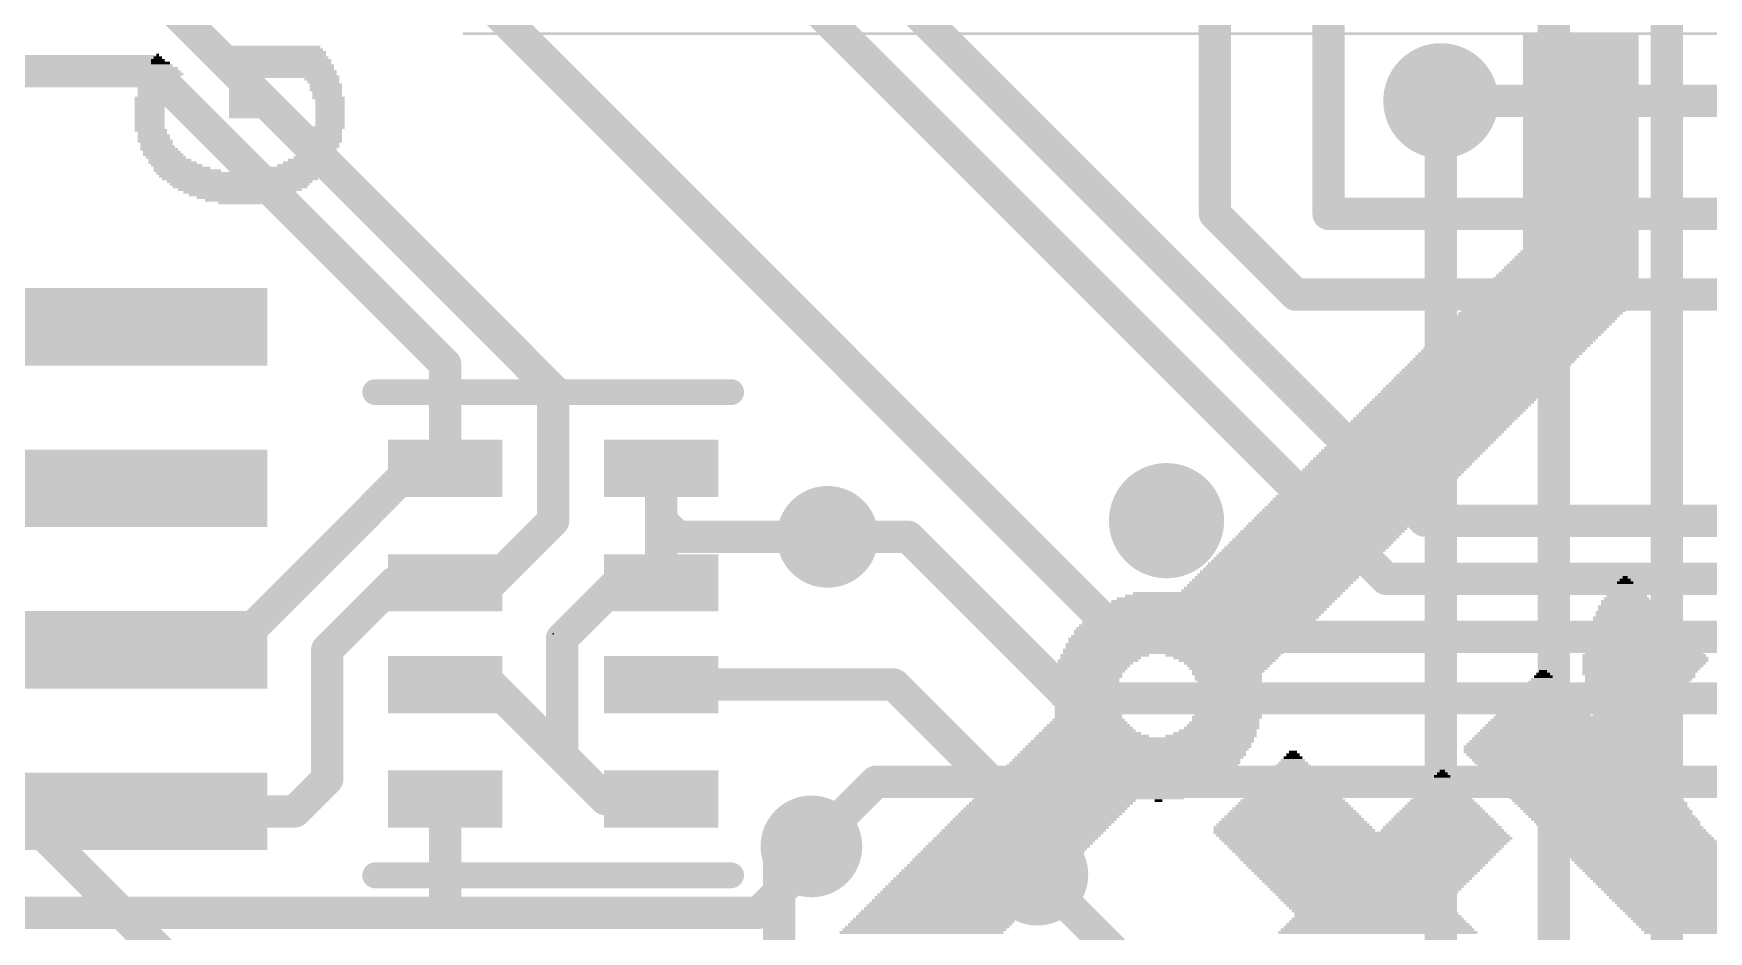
# Model space of a CAD drawing. Extents: x -3.3 to 68.7, y -0.1 to 53.5.
# Drawn here: x 24.74 to 37.92, y 39.06 to 46.12 of the extents above; entities that cross this region are included whole.
import ezdxf

# ---------------------------------------------------------------- set-up
doc = ezdxf.new("R2010")
doc.units = 0
for name, color, linetype in [('1', 12, 'CONTINUOUS'), ('16', 5, 'CONTINUOUS'), ('18', 3, 'CONTINUOUS'), ('200', 4, 'CONTINUOUS'), ('21', 40, 'CONTINUOUS'), ('23', 53, 'CONTINUOUS')]:
    doc.layers.add(name, color=color, linetype=linetype)

# ---------------------------------------------------------------- blocks, each defined once
blk = doc.blocks.new('RECT')
blk.add_solid([(-0.5, -0.5), (0.5, -0.5), (-0.5, 0.5), (0.5, 0.5)])
blk = doc.blocks.new('ROUNDV')
at = {"const_width": 0.5}
blk.add_lwpolyline([(0, -0.25, 1), (0, 0.25, 1), (0, -0.25)], format="xyb", dxfattribs=at)

msp = doc.modelspace()

# ---------------------------------------------------------------- linework, layer by layer
at = {"layer": '1', "const_width": 0.254}
for points in [[(37.592, 48.133), (37.592, 38.5669)], [(36.703, 46.609), (36.703, 38.7488)], [(25.8648, 46.2828), (28.829, 43.3186)], [(22.5004, 45.8256), (25.6754, 45.8256)], [(25.6754, 45.8256), (27.979, 43.522)], [(35.814, 45.593), (35.814, 38.9307)], [(25.4762, 43.815), (22.86, 43.815)], [(27.979, 43.522), (27.979, 42.702)], [(28.829, 43.3186), (28.829, 42.291)], [(26.289, 41.275), (27.716, 42.702)], [(27.716, 42.702), (27.979, 42.702)], [(29.679, 42.702), (29.679, 42.291)], [(28.34, 41.802), (28.829, 42.291)], [(29.679, 42.291), (29.679, 41.802)], [(29.806, 42.164), (29.679, 42.291)], [(30.988, 42.164), (29.806, 42.164)], [(27.578, 41.802), (27.051, 41.275)], [(27.578, 41.802), (27.979, 41.802)], [(27.979, 41.802), (28.34, 41.802)], [(29.337, 41.802), (28.8988, 41.3638)], [(29.679, 41.802), (29.337, 41.802)], [(25.4762, 41.275), (26.289, 41.275)], [(27.051, 40.259), (27.051, 41.275)], [(28.8988, 41.3638), (28.8988, 40.4432)], [(27.979, 41.002), (28.34, 41.002)], [(28.34, 41.002), (28.8988, 40.4432)], [(29.679, 41.002), (31.5103, 41.002)], [(32.639, 39.8733), (31.5103, 41.002)], [(28.8988, 40.4432), (29.24, 40.102)], [(26.797, 40.005), (27.051, 40.259)], [(27.979, 40.102), (27.979, 39.2462)], [(29.24, 40.102), (29.679, 40.102)], [(25.4762, 40.005), (26.797, 40.005)], [(32.639, 39.8733), (32.639, 39.5074)], [(30.861, 39.7296), (30.861, 39.624)], [(30.4442, 39.2072), (30.861, 39.624)], [(15.1488, 39.2072), (27.94, 39.2072)], [(27.979, 39.2462), (27.94, 39.2072)], [(27.94, 39.2072), (30.4442, 39.2072)]]:
    msp.add_lwpolyline(points, dxfattribs=at)
at = {"layer": '1', "const_width": 0.127}
for points in [[(25.7203, 45.8705, 1), (25.6305, 45.7807)], [(25.6754, 45.7621, 1), (25.6754, 45.8891)], [(35.8775, 45.593, 1), (35.7505, 45.593)], [(25.4762, 43.7515, 1), (25.4762, 43.8785)], [(28.0425, 43.522, 1), (27.9155, 43.522)], [(27.9341, 43.4771, 1), (28.0239, 43.5669)], [(28.8925, 43.3186, 1), (28.7655, 43.3186)], [(28.7841, 43.2737, 1), (28.8739, 43.3635)], [(27.716, 42.7655, 1), (27.716, 42.6385)], [(27.7609, 42.6571, 1), (27.6711, 42.7469)], [(27.9155, 42.702, 1), (28.0425, 42.702)], [(27.979, 42.6385, 1), (27.979, 42.7655)], [(29.7425, 42.702, 1), (29.6155, 42.702)], [(28.7655, 42.291, 1), (28.8925, 42.291)], [(28.8739, 42.2461, 1), (28.7841, 42.3359)], [(29.7425, 42.291, 1), (29.6155, 42.291)], [(29.7239, 42.3359, 1), (29.6341, 42.2461)], [(29.6155, 42.291, 1), (29.7425, 42.291)], [(29.806, 42.2275, 1), (29.806, 42.1005)], [(29.7611, 42.1191, 1), (29.8509, 42.2089)], [(30.988, 42.1005, 1), (30.988, 42.2275)], [(27.578, 41.8655, 1), (27.578, 41.7385)], [(27.6229, 41.7571, 1), (27.5331, 41.8469)], [(27.979, 41.8655, 1), (27.979, 41.7385)], [(27.979, 41.7385, 1), (27.979, 41.8655)], [(28.34, 41.7385, 1), (28.34, 41.8655)], [(29.337, 41.8655, 1), (29.337, 41.7385)], [(29.3819, 41.7571, 1), (29.2921, 41.8469)], [(29.679, 41.7385, 1), (29.679, 41.8655)], [(28.2951, 41.8469, 1), (28.3849, 41.7571)], [(29.6155, 41.802, 1), (29.7425, 41.802)], [(25.4762, 41.3385, 1), (25.4762, 41.2115)], [(26.289, 41.2115, 1), (26.289, 41.3385)], [(27.1145, 41.275, 1), (26.9875, 41.275)], [(28.9623, 41.3638, 1), (28.8353, 41.3638)], [(28.8539, 41.4087, 1), (28.9437, 41.3189)], [(26.2441, 41.3199, 1), (26.3339, 41.2301)], [(27.0061, 41.3199, 1), (27.0959, 41.2301)], [(27.979, 41.0655, 1), (27.979, 40.9385)], [(28.3849, 41.0469, 1), (28.2951, 40.9571)], [(28.34, 40.9385, 1), (28.34, 41.0655)], [(29.679, 41.0655, 1), (29.679, 40.9385)], [(31.5552, 41.0469, 1), (31.4654, 40.9571)], [(31.5103, 40.9385, 1), (31.5103, 41.0655)], [(28.9437, 40.4881, 1), (28.8539, 40.3983)], [(28.8353, 40.4432, 1), (28.9623, 40.4432)], [(28.8539, 40.3983, 1), (28.9437, 40.4881)], [(27.0959, 40.2141, 1), (27.0061, 40.3039)], [(26.9875, 40.259, 1), (27.1145, 40.259)], [(28.0425, 40.102, 1), (27.9155, 40.102)], [(29.24, 40.1655, 1), (29.24, 40.0385)], [(29.1951, 40.0571, 1), (29.2849, 40.1469)], [(29.679, 40.0385, 1), (29.679, 40.1655)], [(25.4762, 40.0685, 1), (25.4762, 39.9415)], [(26.7521, 40.0499, 1), (26.8419, 39.9601)], [(26.797, 39.9415, 1), (26.797, 40.0685)], [(32.7025, 39.8733, 1), (32.5755, 39.8733)], [(32.5941, 39.8284, 1), (32.6839, 39.9182)], [(30.9245, 39.7296, 1), (30.7975, 39.7296)], [(30.7975, 39.624, 1), (30.9245, 39.624)], [(30.9059, 39.5791, 1), (30.8161, 39.6689)], [(32.5755, 39.5074, 1), (32.7025, 39.5074)], [(27.94, 39.2707, 1), (27.94, 39.1437)], [(27.8951, 39.2521, 1), (27.9849, 39.1623)], [(27.9155, 39.2462, 1), (28.0425, 39.2462)], [(28.0239, 39.2013, 1), (27.9341, 39.2911)], [(27.94, 39.1437, 1), (27.94, 39.2707)], [(30.3993, 39.2521, 1), (30.4891, 39.1623)], [(30.4442, 39.1437, 1), (30.4442, 39.2707)]]:
    msp.add_lwpolyline(points, format="xyb", dxfattribs=at)
at = {"layer": '16', "const_width": 0.254}
for points in [[(23.876, 50.8), (33.2994, 41.3766)], [(34.036, 44.7032), (34.036, 50.8)], [(35.3822, 41.8338), (28.829, 48.387)], [(34.9304, 47.2494), (34.9304, 44.704)], [(35.687, 42.291), (31.496, 46.482)], [(41.529, 45.593), (35.814, 45.593)], [(34.6702, 44.069), (34.036, 44.7032)], [(40.386, 44.704), (34.9304, 44.704)], [(39.751, 44.069), (34.6702, 44.069)], [(21.336, 43.307), (28.575, 36.068)], [(40.7884, 42.291), (35.687, 42.291)], [(31.623, 42.164), (30.988, 42.164)], [(32.893, 40.894), (31.623, 42.164)], [(41.2964, 41.8338), (35.3822, 41.8338)], [(33.2994, 41.3766), (41.4858, 41.3766)], [(42.799, 40.894), (32.893, 40.894)], [(31.369, 40.2376), (30.861, 39.7296)], [(42.8942, 40.2376), (31.369, 40.2376)], [(30.861, 39.7296), (30.607, 39.7296)], [(30.607, 36.068), (30.607, 39.7296)], [(37.4753, 34.671), (32.639, 39.5074)]]:
    msp.add_lwpolyline(points, dxfattribs=at)
at = {"layer": '16', "const_width": 0.127}
for points in [[(35.814, 45.6565, 1), (35.814, 45.5295)], [(34.0809, 44.7481, 1), (33.9911, 44.6583)], [(34.9304, 44.7675, 1), (34.9304, 44.6405)], [(33.9725, 44.7032, 1), (34.0995, 44.7032)], [(34.8669, 44.704, 1), (34.9939, 44.704)], [(34.6702, 44.1325, 1), (34.6702, 44.0055)], [(34.6253, 44.0241, 1), (34.7151, 44.1139)], [(35.687, 42.3545, 1), (35.687, 42.2275)], [(35.6421, 42.2461, 1), (35.7319, 42.3359)], [(30.988, 42.2275, 1), (30.988, 42.1005)], [(31.6679, 42.2089, 1), (31.5781, 42.1191)], [(31.623, 42.1005, 1), (31.623, 42.2275)], [(35.3822, 41.8973, 1), (35.3822, 41.7703)], [(35.3373, 41.7889, 1), (35.4271, 41.8787)], [(33.2994, 41.4401, 1), (33.2994, 41.3131)], [(33.2545, 41.3317, 1), (33.3443, 41.4215)], [(32.893, 40.9575, 1), (32.893, 40.8305)], [(32.8481, 40.8491, 1), (32.9379, 40.9389)], [(31.369, 40.3011, 1), (31.369, 40.1741)], [(31.4139, 40.1927, 1), (31.3241, 40.2825)], [(30.607, 39.7931, 1), (30.607, 39.6661)], [(30.6705, 39.7296, 1), (30.5435, 39.7296)], [(30.8161, 39.7745, 1), (30.9059, 39.6847)], [(30.861, 39.6661, 1), (30.861, 39.7931)], [(32.6839, 39.5523, 1), (32.5941, 39.4624)]]:
    msp.add_lwpolyline(points, format="xyb", dxfattribs=at)
at = {"layer": '21', "const_width": 0.2032}
for points in [[(27.429, 43.302), (30.229, 43.302)], [(30.229, 39.502), (27.429, 39.502)]]:
    msp.add_lwpolyline(points, dxfattribs=at)
at = {"layer": '21', "const_width": 0.1016}
for points in [[(27.429, 43.3528, 1), (27.429, 43.2512)], [(30.229, 43.2512, 1), (30.229, 43.3528)], [(27.429, 39.5528, 1), (27.429, 39.4512)], [(30.229, 39.4512, 1), (30.229, 39.5528)]]:
    msp.add_lwpolyline(points, format="xyb", dxfattribs=at)
at = {"layer": '23'}
msp.add_point((28.829, 41.402), dxfattribs=at)

# ---------------------------------------------------------------- block references
at = {"layer": '1'}
for p, xscale, yscale, rotation in [((25.4762, 43.815), 0.6096, 2.2098, 270), ((25.4762, 42.545), 0.6096, 2.2098, 270), ((27.979, 42.702), 0.45, 0.9, 90), ((29.679, 42.702), 0.45, 0.9, 90), ((27.979, 41.802), 0.45, 0.9, 90), ((29.679, 41.802), 0.45, 0.9, 90), ((25.4762, 41.275), 0.6096, 2.2098, 270), ((27.979, 41.002), 0.45, 0.9, 90), ((29.679, 41.002), 0.45, 0.9, 90), ((25.4762, 40.005), 0.6096, 2.2098, 270), ((27.979, 40.102), 0.45, 0.9, 90), ((29.679, 40.102), 0.45, 0.9, 90)]:
    msp.add_blockref('RECT', p, dxfattribs=dict(at, xscale=xscale, yscale=yscale, rotation=rotation))
at = {"layer": '18'}
for p, xscale, yscale in [((35.814, 45.593), 0.9064, 0.9064), ((35.814, 45.593), 0.9064, 0.9064), ((33.655, 42.291), 0.9064, 0.9064), ((33.655, 42.291), 0.9064, 0.9064), ((30.988, 42.164), 0.8001, 0.8001), ((30.988, 42.164), 0.8001, 0.8001), ((30.861, 39.7296), 0.8001, 0.8001), ((30.861, 39.7296), 0.8001, 0.8001), ((32.639, 39.5074), 0.8001, 0.8001), ((32.639, 39.5074), 0.8001, 0.8001)]:
    msp.add_blockref('ROUNDV', p, dxfattribs=dict(at, xscale=xscale, yscale=yscale))
at = {"layer": '200'}
for p, xscale, yscale in [((46.1645, 46.1222), 36.0883, 0.0211), ((26.6484, 45.9952), 0.7391, 0.0211), ((26.6383, 46.0163), 0.7188, 0.0211), ((36.9151, 46.101), 0.9119, 0.0213), ((36.9151, 46.0798), 0.9119, 0.0211), ((36.9151, 46.0587), 0.9119, 0.0211), ((36.9151, 46.0375), 0.9119, 0.0213), ((36.9151, 46.0163), 0.9119, 0.0211), ((36.9151, 45.9952), 0.9119, 0.0211), ((25.7391, 45.8682), 0.1905, 0.0211), ((25.7391, 45.8893), 0.1499, 0.0211), ((25.7175, 45.9105), 0.1067, 0.0213), ((25.7175, 45.9317), 0.066, 0.0211), ((25.7175, 45.9528), 0.0203, 0.0211), ((26.6598, 45.974), 0.762, 0.0213), ((26.6598, 45.9528), 0.762, 0.0211), ((26.6814, 45.9105), 0.8052, 0.0213), ((26.6814, 45.8893), 0.8052, 0.0211), ((26.67, 45.9317), 0.7823, 0.0211), ((26.6916, 45.8682), 0.8255, 0.0211), ((36.9151, 45.974), 0.9119, 0.0213), ((36.9151, 45.9528), 0.9119, 0.0211), ((36.9151, 45.9317), 0.9119, 0.0211), ((36.9151, 45.9105), 0.9119, 0.0213), ((36.9151, 45.8893), 0.9119, 0.0211), ((36.9151, 45.8682), 0.9119, 0.0211), ((25.7289, 45.7623), 0.2972, 0.0211), ((25.7175, 45.7412), 0.2743, 0.0211), ((25.7594, 45.8047), 0.3175, 0.0211), ((25.7492, 45.7835), 0.2972, 0.0213), ((25.7505, 45.847), 0.254, 0.0213), ((25.7607, 45.8258), 0.2743, 0.0211), ((26.6916, 45.847), 0.8255, 0.0213), ((26.7018, 45.8258), 0.8458, 0.0211), ((26.7018, 45.8047), 0.8458, 0.0211), ((26.7132, 45.7835), 0.8687, 0.0213), ((26.3957, 45.7623), 0.2337, 0.0211), ((26.3957, 45.7412), 0.2337, 0.0211), ((27.0091, 45.7623), 0.2769, 0.0211), ((27.0205, 45.7412), 0.254, 0.0211), ((36.9151, 45.847), 0.9119, 0.0213), ((36.9151, 45.8258), 0.9119, 0.0211), ((36.9151, 45.8047), 0.9119, 0.0211), ((36.9151, 45.7835), 0.9119, 0.0213), ((36.9151, 45.7623), 0.9119, 0.0211), ((36.9151, 45.7412), 0.9119, 0.0211), ((25.6642, 45.6142), 0.254, 0.0211), ((25.6642, 45.593), 0.254, 0.0213), ((25.687, 45.6777), 0.254, 0.0211), ((25.687, 45.6565), 0.254, 0.0213), ((25.6972, 45.6988), 0.2743, 0.0211), ((25.6756, 45.6353), 0.2311, 0.0211), ((25.7073, 45.72), 0.254, 0.0213), ((26.3957, 45.72), 0.2337, 0.0213), ((26.3957, 45.6988), 0.2337, 0.0211), ((26.3957, 45.6777), 0.2337, 0.0211), ((26.3957, 45.6565), 0.2337, 0.0213), ((26.3957, 45.6353), 0.2337, 0.0211), ((26.3957, 45.6142), 0.2337, 0.0211), ((26.3957, 45.593), 0.2337, 0.0213), ((27.0408, 45.72), 0.254, 0.0213), ((27.0408, 45.6988), 0.254, 0.0211), ((27.0408, 45.6777), 0.254, 0.0211), ((27.051, 45.6565), 0.2337, 0.0213), ((27.051, 45.6353), 0.2337, 0.0211), ((27.0612, 45.6142), 0.254, 0.0211), ((27.0726, 45.593), 0.2311, 0.0213), ((36.9151, 45.72), 0.9119, 0.0213), ((36.9151, 45.6988), 0.9119, 0.0211), ((36.9151, 45.6777), 0.9119, 0.0211), ((36.9151, 45.6565), 0.9119, 0.0213), ((36.9151, 45.6353), 0.9119, 0.0211), ((36.9151, 45.6142), 0.9119, 0.0211), ((36.9151, 45.593), 0.9119, 0.0213), ((25.654, 45.5718), 0.2337, 0.0211), ((25.654, 45.5507), 0.2337, 0.0211), ((25.654, 45.5295), 0.2337, 0.0213), ((25.654, 45.5083), 0.2337, 0.0211), ((25.654, 45.4872), 0.2337, 0.0211), ((25.654, 45.466), 0.2337, 0.0213), ((26.3957, 45.5718), 0.2337, 0.0211), ((26.3957, 45.5507), 0.2337, 0.0211), ((26.3957, 45.5295), 0.2337, 0.0213), ((26.3957, 45.5083), 0.2337, 0.0211), ((26.3957, 45.4872), 0.2337, 0.0211), ((26.3957, 45.466), 0.2337, 0.0213), ((27.0726, 45.5718), 0.2311, 0.0211), ((27.0726, 45.5507), 0.2311, 0.0211), ((27.0726, 45.5295), 0.2311, 0.0213), ((27.0726, 45.5083), 0.2311, 0.0211), ((27.0726, 45.4872), 0.2311, 0.0211), ((27.0726, 45.466), 0.2311, 0.0213), ((36.9151, 45.5718), 0.9119, 0.0211), ((36.9151, 45.5507), 0.9119, 0.0211), ((36.9151, 45.5295), 0.9119, 0.0213), ((36.9151, 45.5083), 0.9119, 0.0211), ((36.9151, 45.4872), 0.9119, 0.0211), ((36.9151, 45.466), 0.9119, 0.0213), ((25.654, 45.4448), 0.2337, 0.0211), ((25.654, 45.4237), 0.2337, 0.0211), ((25.654, 45.4025), 0.2337, 0.0213), ((25.654, 45.3813), 0.2337, 0.0211), ((25.6642, 45.3602), 0.254, 0.0211), ((25.6756, 45.339), 0.2311, 0.0213), ((27.051, 45.3602), 0.2337, 0.0211), ((27.051, 45.339), 0.2337, 0.0213), ((27.0612, 45.3813), 0.254, 0.0211), ((27.0726, 45.4448), 0.2311, 0.0211), ((27.0726, 45.4237), 0.2311, 0.0211), ((27.0726, 45.4025), 0.2311, 0.0213), ((36.9151, 45.4448), 0.9119, 0.0211), ((36.9151, 45.4237), 0.9119, 0.0211), ((36.9151, 45.4025), 0.9119, 0.0213), ((36.9151, 45.3813), 0.9119, 0.0211), ((36.9151, 45.3602), 0.9119, 0.0211), ((36.9151, 45.339), 0.9119, 0.0213), ((25.687, 45.3178), 0.254, 0.0211), ((25.687, 45.2967), 0.254, 0.0211), ((25.6972, 45.2755), 0.2743, 0.0213), ((25.7073, 45.2543), 0.254, 0.0211), ((25.7289, 45.212), 0.2972, 0.0213), ((25.7175, 45.2332), 0.2743, 0.0211), ((26.9875, 45.212), 0.2743, 0.0213), ((27.0091, 45.2332), 0.2769, 0.0211), ((27.0205, 45.2543), 0.254, 0.0211), ((27.0307, 45.2755), 0.2743, 0.0213), ((27.0408, 45.3178), 0.254, 0.0211), ((27.0408, 45.2967), 0.254, 0.0211), ((36.9151, 45.3178), 0.9119, 0.0211), ((36.9151, 45.2967), 0.9119, 0.0211), ((36.9151, 45.2755), 0.9119, 0.0213), ((36.9151, 45.2543), 0.9119, 0.0211), ((36.9151, 45.2332), 0.9119, 0.0211), ((36.9151, 45.212), 0.9119, 0.0213), ((25.7492, 45.1908), 0.2972, 0.0211), ((25.7594, 45.1697), 0.3175, 0.0211), ((25.781, 45.1485), 0.315, 0.0213), ((25.8343, 45.1062), 0.381, 0.0211), ((25.8128, 45.1273), 0.3378, 0.0211), ((25.8661, 45.085), 0.4039, 0.0213), ((26.8605, 45.085), 0.4013, 0.0213), ((26.8935, 45.1062), 0.381, 0.0211), ((26.9138, 45.1273), 0.3404, 0.0211), ((26.9456, 45.1485), 0.3175, 0.0213), ((26.9659, 45.1697), 0.3175, 0.0211), ((26.9773, 45.1908), 0.2946, 0.0211), ((36.9151, 45.1908), 0.9119, 0.0211), ((36.9151, 45.1697), 0.9119, 0.0211), ((36.9151, 45.1485), 0.9119, 0.0213), ((36.9151, 45.1273), 0.9119, 0.0211), ((36.9151, 45.1062), 0.9119, 0.0211), ((36.9151, 45.085), 0.9119, 0.0213), ((25.9499, 45.0427), 0.5309, 0.0211), ((25.908, 45.0638), 0.447, 0.0211), ((26.3627, 45.0215), 1.3106, 0.0213), ((26.3627, 45.0003), 1.27, 0.0211), ((26.3639, 44.9792), 1.2268, 0.0211), ((26.3627, 44.958), 1.143, 0.0213), ((26.3639, 44.9368), 1.0998, 0.0211), ((26.7767, 45.0427), 0.5283, 0.0211), ((26.8186, 45.0638), 0.4445, 0.0211), ((36.9151, 45.0638), 0.9119, 0.0211), ((36.9151, 45.0427), 0.9119, 0.0211), ((36.9151, 45.0215), 0.9119, 0.0213), ((36.9151, 45.0003), 0.9119, 0.0211), ((36.9151, 44.9792), 0.9119, 0.0211), ((36.9151, 44.958), 0.9119, 0.0213), ((36.9151, 44.9368), 0.9119, 0.0211), ((26.3639, 44.9157), 1.0592, 0.0211), ((26.3639, 44.8945), 0.9728, 0.0213), ((26.3627, 44.8733), 0.889, 0.0211), ((26.3627, 44.8522), 0.8026, 0.0211), ((26.3639, 44.831), 0.6782, 0.0213), ((26.3639, 44.8098), 0.5512, 0.0211), ((36.9151, 44.9157), 0.9119, 0.0211), ((36.9151, 44.8945), 0.9119, 0.0213), ((36.9151, 44.8733), 0.9119, 0.0211), ((36.9151, 44.8522), 0.9119, 0.0211), ((36.9151, 44.831), 0.9119, 0.0213), ((36.9151, 44.8098), 0.9119, 0.0211), ((26.3639, 44.7887), 0.3378, 0.0211), ((36.9151, 44.7887), 0.9119, 0.0211), ((36.9151, 44.7675), 0.9119, 0.0213), ((36.9151, 44.7463), 0.9119, 0.0211), ((36.9151, 44.7252), 0.9119, 0.0211), ((36.9151, 44.704), 0.9119, 0.0213), ((36.9151, 44.6828), 0.9119, 0.0211), ((36.9151, 44.6617), 0.9119, 0.0211), ((36.9151, 44.6405), 0.9119, 0.0213), ((36.9151, 44.6193), 0.9119, 0.0211), ((36.9151, 44.5982), 0.9119, 0.0211), ((36.9151, 44.577), 0.9119, 0.0213), ((36.9151, 44.5558), 0.9119, 0.0211), ((36.9049, 44.4077), 0.9322, 0.0211), ((36.9151, 44.5347), 0.9119, 0.0211), ((36.9151, 44.5135), 0.9119, 0.0213), ((36.9151, 44.4923), 0.9119, 0.0211), ((36.9151, 44.4712), 0.9119, 0.0211), ((36.9151, 44.45), 0.9119, 0.0213), ((36.9151, 44.4288), 0.9119, 0.0211), ((36.8414, 44.2807), 1.0592, 0.0211), ((36.8516, 44.3018), 1.0389, 0.0211), ((36.863, 44.323), 1.016, 0.0213), ((36.8732, 44.3442), 0.9957, 0.0211), ((36.8833, 44.3653), 0.9754, 0.0211), ((36.8948, 44.3865), 0.9525, 0.0213), ((36.7779, 44.1537), 1.1862, 0.0211), ((36.7881, 44.1748), 1.1659, 0.0211), ((36.7995, 44.196), 1.143, 0.0213), ((36.8097, 44.2172), 1.1227, 0.0211), ((36.8198, 44.2383), 1.1024, 0.0211), ((36.8313, 44.2595), 1.0795, 0.0213), ((36.703, 44.0267), 1.2903, 0.0211), ((36.7246, 44.0478), 1.2929, 0.0211), ((36.736, 44.069), 1.27, 0.0213), ((36.7462, 44.0902), 1.2497, 0.0211), ((36.7563, 44.1113), 1.2294, 0.0211), ((36.7678, 44.1325), 1.2065, 0.0213), ((36.5557, 43.8785), 1.2903, 0.0213), ((36.576, 43.8997), 1.2903, 0.0211), ((36.5976, 43.9208), 1.2929, 0.0211), ((36.6192, 43.942), 1.2903, 0.0213), ((36.6395, 43.9632), 1.2903, 0.0211), ((36.6611, 43.9843), 1.2929, 0.0211), ((36.6827, 44.0055), 1.2903, 0.0213), ((36.4287, 43.7515), 1.2903, 0.0213), ((36.449, 43.7727), 1.2903, 0.0211), ((36.4706, 43.7938), 1.2929, 0.0211), ((36.4922, 43.815), 1.2903, 0.0213), ((36.5125, 43.8362), 1.2903, 0.0211), ((36.5341, 43.8573), 1.2929, 0.0211), ((36.3017, 43.6245), 1.2903, 0.0213), ((36.322, 43.6457), 1.2903, 0.0211), ((36.3436, 43.6668), 1.2929, 0.0211), ((36.3652, 43.688), 1.2903, 0.0213), ((36.3855, 43.7092), 1.2903, 0.0211), ((36.4058, 43.7303), 1.2903, 0.0211), ((36.1747, 43.4975), 1.2903, 0.0213), ((36.195, 43.5187), 1.2903, 0.0211), ((36.2166, 43.5398), 1.2929, 0.0211), ((36.2382, 43.561), 1.2903, 0.0213), ((36.2585, 43.5822), 1.2903, 0.0211), ((36.2801, 43.6033), 1.2929, 0.0211), ((36.0477, 43.3705), 1.2903, 0.0213), ((36.068, 43.3917), 1.2903, 0.0211), ((36.0896, 43.4128), 1.2929, 0.0211), ((36.1099, 43.434), 1.2929, 0.0213), ((36.1315, 43.4552), 1.2903, 0.0211), ((36.1518, 43.4763), 1.2903, 0.0211), ((35.8991, 43.2223), 1.2929, 0.0211), ((35.9207, 43.2435), 1.2903, 0.0213), ((35.941, 43.2647), 1.2903, 0.0211), ((35.9626, 43.2858), 1.2929, 0.0211), ((35.9842, 43.307), 1.2903, 0.0213), ((36.0045, 43.3282), 1.2903, 0.0211), ((36.0261, 43.3493), 1.2929, 0.0211), ((35.7721, 43.0953), 1.2929, 0.0211), ((35.7937, 43.1165), 1.2903, 0.0213), ((35.814, 43.1377), 1.2903, 0.0211), ((35.8356, 43.1588), 1.2929, 0.0211), ((35.8559, 43.18), 1.2929, 0.0213), ((35.8775, 43.2012), 1.2903, 0.0211), ((35.6451, 42.9683), 1.2929, 0.0211), ((35.6667, 42.9895), 1.2903, 0.0213), ((35.687, 43.0107), 1.2903, 0.0211), ((35.7086, 43.0318), 1.2929, 0.0211), ((35.7302, 43.053), 1.2903, 0.0213), ((35.7505, 43.0742), 1.2903, 0.0211), ((35.5181, 42.8413), 1.2929, 0.0211), ((35.5397, 42.8625), 1.2903, 0.0213), ((35.56, 42.8837), 1.2903, 0.0211), ((35.5816, 42.9048), 1.2929, 0.0211), ((35.6032, 42.926), 1.2903, 0.0213), ((35.6235, 42.9472), 1.2903, 0.0211), ((35.3695, 42.6932), 1.2903, 0.0211), ((35.3911, 42.7143), 1.2929, 0.0211), ((35.4127, 42.7355), 1.2903, 0.0213), ((35.433, 42.7567), 1.2903, 0.0211), ((35.4546, 42.7778), 1.2929, 0.0211), ((35.4762, 42.799), 1.2903, 0.0213), ((35.4965, 42.8202), 1.2903, 0.0211), ((35.2425, 42.5662), 1.2903, 0.0211), ((35.2641, 42.5873), 1.2929, 0.0211), ((35.2857, 42.6085), 1.2903, 0.0213), ((35.306, 42.6297), 1.2903, 0.0211), ((35.3276, 42.6508), 1.2929, 0.0211), ((35.3492, 42.672), 1.2903, 0.0213), ((35.1155, 42.4392), 1.2903, 0.0211), ((35.1371, 42.4603), 1.2929, 0.0211), ((35.1587, 42.4815), 1.2903, 0.0213), ((35.179, 42.5027), 1.2903, 0.0211), ((35.2006, 42.5238), 1.2929, 0.0211), ((35.2222, 42.545), 1.2903, 0.0213), ((34.9885, 42.3122), 1.2903, 0.0211), ((35.0101, 42.3333), 1.2929, 0.0211), ((35.0317, 42.3545), 1.2903, 0.0213), ((35.052, 42.3757), 1.2903, 0.0211), ((35.0736, 42.3968), 1.2929, 0.0211), ((35.0952, 42.418), 1.2903, 0.0213), ((34.8615, 42.1852), 1.2903, 0.0211), ((34.8831, 42.2063), 1.2929, 0.0211), ((34.9047, 42.2275), 1.2903, 0.0213), ((34.925, 42.2487), 1.2903, 0.0211), ((34.9466, 42.2698), 1.2929, 0.0211), ((34.9682, 42.291), 1.2903, 0.0213), ((34.7142, 42.037), 1.2903, 0.0213), ((34.7345, 42.0582), 1.2903, 0.0211), ((34.7561, 42.0793), 1.2929, 0.0211), ((34.7777, 42.1005), 1.2903, 0.0213), ((34.798, 42.1217), 1.2903, 0.0211), ((34.8183, 42.1428), 1.2903, 0.0211), ((34.8412, 42.164), 1.2903, 0.0213), ((34.5872, 41.91), 1.2903, 0.0213), ((34.6075, 41.9312), 1.2903, 0.0211), ((34.6291, 41.9523), 1.2929, 0.0211), ((34.6507, 41.9735), 1.2903, 0.0213), ((34.671, 41.9947), 1.2903, 0.0211), ((34.6926, 42.0158), 1.2929, 0.0211), ((34.4602, 41.783), 1.2903, 0.0213), ((34.4805, 41.8042), 1.2903, 0.0211), ((34.5021, 41.8253), 1.2929, 0.0211), ((34.5224, 41.8465), 1.2929, 0.0213), ((34.544, 41.8677), 1.2903, 0.0211), ((34.5643, 41.8888), 1.2903, 0.0211), ((37.2643, 41.783), 0.1676, 0.0213), ((37.2643, 41.8042), 0.127, 0.0211), ((37.2643, 41.8253), 0.0864, 0.0211), ((37.2643, 41.8465), 0.0406, 0.0213), ((34.0995, 41.656), 1.7577, 0.0213), ((34.1313, 41.6772), 1.7348, 0.0211), ((34.1744, 41.6983), 1.6942, 0.0211), ((34.2163, 41.7195), 1.651, 0.0213), ((34.417, 41.7407), 1.2903, 0.0211), ((34.4386, 41.7618), 1.2929, 0.0211), ((37.2745, 41.656), 0.4013, 0.0213), ((37.2745, 41.6772), 0.3607, 0.0211), ((37.2758, 41.6983), 0.3175, 0.0211), ((37.2745, 41.7195), 0.2743, 0.0213), ((37.2643, 41.7618), 0.2134, 0.0211), ((37.2745, 41.7407), 0.2337, 0.0211), ((33.9204, 41.5078), 1.8212, 0.0211), ((33.9408, 41.529), 1.8212, 0.0213), ((33.9623, 41.5502), 1.8186, 0.0211), ((33.9839, 41.5713), 1.8212, 0.0211), ((34.0157, 41.5925), 1.7983, 0.0213), ((34.036, 41.6137), 1.7983, 0.0211), ((34.069, 41.6348), 1.778, 0.0211), ((37.3062, 41.529), 0.5918, 0.0213), ((37.3177, 41.5078), 0.6147, 0.0211), ((37.3062, 41.5502), 0.5512, 0.0211), ((37.2961, 41.5713), 0.5309, 0.0211), ((37.2847, 41.6137), 0.4674, 0.0211), ((37.2948, 41.5925), 0.4877, 0.0213), ((37.2859, 41.6348), 0.4242, 0.0211), ((33.8036, 41.3808), 1.8009, 0.0211), ((33.8353, 41.4232), 1.8186, 0.0211), ((33.8252, 41.402), 1.7983, 0.0213), ((33.8569, 41.4443), 1.8212, 0.0211), ((33.8773, 41.4655), 1.8212, 0.0213), ((33.8988, 41.4867), 1.8186, 0.0211), ((37.3278, 41.4443), 0.7214, 0.0211), ((37.338, 41.4232), 0.7417, 0.0211), ((37.3482, 41.402), 0.762, 0.0213), ((37.3596, 41.3808), 0.7849, 0.0211), ((37.3278, 41.4655), 0.6756, 0.0213), ((37.3177, 41.4867), 0.6553, 0.0211), ((33.7185, 41.275), 1.7577, 0.0213), ((33.7083, 41.2538), 1.7374, 0.0211), ((33.7515, 41.3173), 1.778, 0.0211), ((33.7401, 41.2962), 1.7551, 0.0211), ((33.782, 41.3597), 1.7983, 0.0211), ((33.7718, 41.3385), 1.778, 0.0213), ((37.3596, 41.3597), 0.8255, 0.0211), ((37.3812, 41.3173), 0.8687, 0.0211), ((37.3913, 41.2962), 0.889, 0.0211), ((37.4015, 41.275), 0.9093, 0.0213), ((37.4129, 41.2538), 0.9322, 0.0211), ((37.3698, 41.3385), 0.8458, 0.0213), ((33.1165, 41.1903), 0.635, 0.0211), ((33.0949, 41.1692), 0.5918, 0.0211), ((33.0835, 41.148), 0.569, 0.0213), ((33.0733, 41.1268), 0.5486, 0.0211), ((33.1368, 41.2115), 0.635, 0.0213), ((33.1686, 41.2327), 0.6985, 0.0211), ((34.0995, 41.2327), 0.9093, 0.0211), ((34.1211, 41.2115), 0.8255, 0.0213), ((34.1325, 41.1903), 0.762, 0.0211), ((34.1414, 41.1692), 0.6985, 0.0211), ((34.1427, 41.148), 0.6553, 0.0213), ((34.1427, 41.1268), 0.6147, 0.0211), ((37.4129, 41.2327), 0.9728, 0.0211), ((37.4231, 41.2115), 0.9931, 0.0213), ((37.4231, 41.1903), 0.9931, 0.0211), ((37.4129, 41.1692), 0.9728, 0.0211), ((37.4028, 41.148), 0.9525, 0.0213), ((37.3913, 41.1268), 0.9296, 0.0211), ((33.0098, 40.9787), 0.508, 0.0211), ((33.0517, 41.1057), 0.5512, 0.0211), ((33.0416, 41.0845), 0.5309, 0.0213), ((33.0416, 41.0633), 0.5309, 0.0211), ((33.0302, 41.0422), 0.508, 0.0211), ((33.0302, 41.021), 0.508, 0.0213), ((33.0302, 40.9998), 0.508, 0.0211), ((34.1414, 41.1057), 0.5715, 0.0211), ((34.1313, 41.0845), 0.5512, 0.0213), ((34.1414, 41.0633), 0.5309, 0.0211), ((34.1414, 41.0422), 0.5309, 0.0211), ((34.1528, 41.021), 0.508, 0.0213), ((34.1528, 40.9998), 0.508, 0.0211), ((34.1528, 40.9787), 0.508, 0.0211), ((36.6179, 40.9787), 0.3175, 0.0211), ((36.6192, 40.9998), 0.2743, 0.0211), ((36.6192, 41.021), 0.2337, 0.0213), ((36.6179, 41.0422), 0.1905, 0.0211), ((36.6192, 41.0633), 0.1473, 0.0211), ((36.6192, 41.0845), 0.1067, 0.0213), ((36.6179, 41.1057), 0.0635, 0.0211), ((37.3812, 41.1057), 0.9093, 0.0211), ((37.371, 41.0845), 0.889, 0.0213), ((37.3812, 41.0633), 0.8687, 0.0211), ((37.3596, 41.021), 0.8255, 0.0213), ((37.3494, 40.9998), 0.8052, 0.0211), ((37.3494, 40.9787), 0.8052, 0.0211), ((37.3698, 41.0422), 0.8458, 0.0211), ((33.0098, 40.9575), 0.508, 0.0213), ((33.0098, 40.9363), 0.508, 0.0211), ((33.0098, 40.9152), 0.508, 0.0211), ((33.0098, 40.894), 0.508, 0.0213), ((33.0098, 40.8728), 0.508, 0.0211), ((33.0098, 40.8517), 0.508, 0.0211), ((34.1528, 40.8517), 0.508, 0.0211), ((34.163, 40.9575), 0.4877, 0.0213), ((34.163, 40.9363), 0.4877, 0.0211), ((34.163, 40.9152), 0.4877, 0.0211), ((34.163, 40.894), 0.4877, 0.0213), ((34.163, 40.8728), 0.4877, 0.0211), ((36.6179, 40.8517), 0.5715, 0.0211), ((36.6192, 40.8728), 0.5283, 0.0211), ((36.6192, 40.894), 0.4877, 0.0213), ((36.6179, 40.9152), 0.4445, 0.0211), ((36.6192, 40.9363), 0.4013, 0.0211), ((36.6179, 40.9575), 0.3581, 0.0213), ((37.338, 40.9575), 0.7823, 0.0213), ((37.3278, 40.9363), 0.762, 0.0211), ((37.3278, 40.894), 0.7214, 0.0213), ((37.3278, 40.8728), 0.7214, 0.0211), ((37.338, 40.9152), 0.7417, 0.0211), ((37.3164, 40.8517), 0.6985, 0.0211), ((33.0416, 40.7247), 0.5715, 0.0211), ((33.0302, 40.8305), 0.508, 0.0213), ((33.0302, 40.8093), 0.508, 0.0211), ((33.0302, 40.7882), 0.508, 0.0211), ((33.0416, 40.767), 0.5309, 0.0213), ((33.0416, 40.7458), 0.5309, 0.0211), ((34.1211, 40.7247), 0.5309, 0.0211), ((34.1313, 40.7458), 0.5512, 0.0211), ((34.1414, 40.7882), 0.5309, 0.0211), ((34.1414, 40.767), 0.5309, 0.0213), ((34.1528, 40.8305), 0.508, 0.0213), ((34.1528, 40.8093), 0.508, 0.0211), ((36.9151, 40.7247), 1.4199, 0.0211), ((36.9265, 40.7458), 1.397, 0.0211), ((36.6192, 40.767), 0.7417, 0.0213), ((36.6179, 40.7882), 0.6985, 0.0211), ((36.6192, 40.8093), 0.6553, 0.0211), ((36.6192, 40.8305), 0.6147, 0.0213), ((37.3278, 40.8305), 0.6756, 0.0213), ((37.3177, 40.8093), 0.6553, 0.0211), ((37.3177, 40.7882), 0.6553, 0.0211), ((37.3278, 40.767), 0.635, 0.0213), ((33.0733, 40.5977), 0.889, 0.0211), ((33.0517, 40.6188), 0.8052, 0.0211), ((33.0416, 40.64), 0.7391, 0.0213), ((33.0416, 40.6612), 0.6985, 0.0211), ((33.0403, 40.6823), 0.6553, 0.0211), ((33.0416, 40.7035), 0.6121, 0.0213), ((34.0042, 40.5977), 0.7188, 0.0211), ((34.036, 40.6188), 0.6553, 0.0211), ((34.0576, 40.64), 0.6121, 0.0213), ((34.0893, 40.6612), 0.5944, 0.0211), ((34.1008, 40.6823), 0.5715, 0.0211), ((34.1109, 40.7035), 0.5512, 0.0213), ((36.8402, 40.5977), 1.524, 0.0211), ((36.8516, 40.6188), 1.5011, 0.0211), ((36.8618, 40.64), 1.4808, 0.0213), ((36.8719, 40.6612), 1.4605, 0.0211), ((36.8833, 40.6823), 1.4376, 0.0211), ((36.9049, 40.7035), 1.4402, 0.0213), ((33.3908, 40.4707), 1.778, 0.0211), ((33.4112, 40.4918), 1.778, 0.0211), ((33.434, 40.513), 1.778, 0.0213), ((33.4442, 40.5342), 1.7577, 0.0211), ((33.4645, 40.5553), 1.7577, 0.0211), ((33.4759, 40.5765), 1.7348, 0.0213), ((34.6494, 40.4707), 0.0635, 0.0211), ((36.7983, 40.513), 1.6078, 0.0213), ((36.7983, 40.4918), 1.6078, 0.0211), ((36.7983, 40.4707), 1.6078, 0.0211), ((36.8084, 40.5342), 1.5875, 0.0211), ((36.8198, 40.5553), 1.5646, 0.0211), ((36.83, 40.5765), 1.5443, 0.0213), ((33.2638, 40.3225), 1.8186, 0.0213), ((33.2854, 40.3437), 1.8212, 0.0211), ((33.3058, 40.3648), 1.8212, 0.0211), ((33.3273, 40.386), 1.8186, 0.0213), ((33.3375, 40.4072), 1.7983, 0.0211), ((33.3591, 40.4283), 1.8009, 0.0211), ((33.3807, 40.4495), 1.7983, 0.0213), ((34.6507, 40.3225), 0.3607, 0.0213), ((34.6494, 40.3437), 0.3175, 0.0211), ((34.6507, 40.3648), 0.2743, 0.0211), ((34.6507, 40.386), 0.2337, 0.0213), ((34.6494, 40.4072), 0.1905, 0.0211), ((34.6507, 40.4283), 0.1473, 0.0211), ((34.6507, 40.4495), 0.1067, 0.0213), ((35.8254, 40.3225), 0.0432, 0.0213), ((36.8084, 40.4495), 1.5875, 0.0213), ((36.8198, 40.4283), 1.5646, 0.0211), ((36.83, 40.4072), 1.5443, 0.0211), ((36.8402, 40.386), 1.524, 0.0213), ((36.863, 40.3648), 1.524, 0.0211), ((36.8732, 40.3437), 1.5037, 0.0211), ((36.8833, 40.3225), 1.4834, 0.0213), ((33.1165, 40.1955), 1.778, 0.0213), ((33.147, 40.2167), 1.7983, 0.0211), ((33.1686, 40.2378), 1.8009, 0.0211), ((33.1889, 40.259), 1.8009, 0.0213), ((33.2219, 40.2802), 1.8212, 0.0211), ((33.2422, 40.3013), 1.8212, 0.0211), ((34.6507, 40.1955), 0.6147, 0.0213), ((34.6494, 40.2167), 0.5715, 0.0211), ((34.6507, 40.2378), 0.5283, 0.0211), ((34.6507, 40.259), 0.4877, 0.0213), ((34.6494, 40.2802), 0.4445, 0.0211), ((34.6507, 40.3013), 0.4013, 0.0211), ((35.8254, 40.1955), 0.2972, 0.0213), ((35.8242, 40.2167), 0.254, 0.0211), ((35.8254, 40.2378), 0.2108, 0.0211), ((35.8254, 40.259), 0.1702, 0.0213), ((35.8242, 40.2802), 0.127, 0.0211), ((35.8254, 40.3013), 0.0838, 0.0211), ((36.9049, 40.3013), 1.4808, 0.0211), ((36.9151, 40.2802), 1.4605, 0.0211), ((36.9252, 40.259), 1.4402, 0.0213), ((36.9468, 40.2378), 1.4376, 0.0211), ((36.957, 40.2167), 1.4173, 0.0211), ((36.9672, 40.1955), 1.397, 0.0213), ((32.7457, 40.0685), 1.2903, 0.0213), ((32.766, 40.0897), 1.2903, 0.0211), ((32.9667, 40.1108), 1.651, 0.0211), ((33.0098, 40.132), 1.6916, 0.0213), ((33.0517, 40.1532), 1.7348, 0.0211), ((33.0835, 40.1743), 1.7577, 0.0211), ((33.5915, 40.0897), 0.061, 0.0211), ((34.6507, 40.0685), 0.8687, 0.0213), ((34.6494, 40.0897), 0.8255, 0.0211), ((34.6507, 40.1108), 0.7823, 0.0211), ((34.6507, 40.132), 0.7417, 0.0213), ((34.6494, 40.1532), 0.6985, 0.0211), ((34.6507, 40.1743), 0.6553, 0.0211), ((35.8254, 40.0685), 0.5512, 0.0213), ((35.8242, 40.0897), 0.508, 0.0211), ((35.8254, 40.1108), 0.4648, 0.0211), ((35.8254, 40.132), 0.4242, 0.0213), ((35.8242, 40.1532), 0.381, 0.0211), ((35.8254, 40.1743), 0.3378, 0.0211), ((36.99, 40.1743), 1.397, 0.0211), ((37.0002, 40.1532), 1.3767, 0.0211), ((37.0205, 40.132), 1.3767, 0.0213), ((37.0319, 40.1108), 1.3538, 0.0211), ((37.0523, 40.0897), 1.3538, 0.0211), ((37.0738, 40.0685), 1.3564, 0.0213), ((32.6187, 39.9415), 1.2903, 0.0213), ((32.639, 39.9627), 1.2903, 0.0211), ((32.6606, 39.9838), 1.2929, 0.0211), ((32.6809, 40.005), 1.2929, 0.0213), ((32.7025, 40.0262), 1.2903, 0.0211), ((32.7228, 40.0473), 1.2903, 0.0211), ((34.6494, 39.9415), 1.1201, 0.0213), ((34.6494, 39.9627), 1.0795, 0.0211), ((34.6507, 39.9838), 1.0363, 0.0211), ((34.6507, 40.005), 0.9957, 0.0213), ((34.6494, 40.0262), 0.9525, 0.0211), ((34.6507, 40.0473), 0.9093, 0.0211), ((35.8254, 39.9415), 0.8052, 0.0213), ((35.8242, 39.9627), 0.762, 0.0211), ((35.8242, 39.9838), 0.7214, 0.0211), ((35.8254, 40.005), 0.6782, 0.0213), ((35.8242, 40.0262), 0.635, 0.0211), ((35.8254, 40.0473), 0.5918, 0.0211), ((37.0853, 40.0473), 1.3335, 0.0211), ((37.1056, 40.0262), 1.3335, 0.0211), ((37.1259, 40.005), 1.3335, 0.0213), ((37.1373, 39.9838), 1.3106, 0.0211), ((37.1589, 39.9627), 1.3132, 0.0211), ((37.1793, 39.9415), 1.3132, 0.0213), ((32.4701, 39.7933), 1.2929, 0.0211), ((32.4917, 39.8145), 1.2903, 0.0213), ((32.512, 39.8357), 1.2903, 0.0211), ((32.5336, 39.8568), 1.2929, 0.0211), ((32.5552, 39.878), 1.2903, 0.0213), ((32.5755, 39.8992), 1.2903, 0.0211), ((32.5971, 39.9203), 1.2929, 0.0211), ((34.6507, 39.878), 1.2497, 0.0213), ((34.6608, 39.8568), 1.27, 0.0211), ((35.179, 39.8357), 2.3063, 0.0211), ((34.6494, 39.8992), 1.2065, 0.0211), ((35.2006, 39.8145), 2.3089, 0.0213), ((34.6507, 39.9203), 1.1633, 0.0211), ((35.2222, 39.7933), 2.3063, 0.0211), ((35.8254, 39.8568), 0.9728, 0.0211), ((35.8254, 39.878), 0.9322, 0.0213), ((35.8242, 39.8992), 0.889, 0.0211), ((35.8254, 39.9203), 0.8458, 0.0211), ((37.2008, 39.9203), 1.3106, 0.0211), ((37.211, 39.8992), 1.2903, 0.0211), ((37.2326, 39.878), 1.2929, 0.0213), ((37.2542, 39.8568), 1.2903, 0.0211), ((37.2745, 39.8357), 1.2903, 0.0211), ((37.2961, 39.8145), 1.2929, 0.0213), ((37.3177, 39.7933), 1.2903, 0.0211), ((32.3431, 39.6663), 1.2929, 0.0211), ((32.3647, 39.6875), 1.2903, 0.0213), ((32.385, 39.7087), 1.2903, 0.0211), ((32.4066, 39.7298), 1.2929, 0.0211), ((32.4269, 39.751), 1.2929, 0.0213), ((32.4485, 39.7722), 1.2903, 0.0211), ((35.2222, 39.7722), 2.2657, 0.0211), ((35.2209, 39.751), 2.2225, 0.0213), ((35.2222, 39.7298), 2.1793, 0.0211), ((35.2222, 39.7087), 2.1387, 0.0211), ((35.2209, 39.6875), 2.0955, 0.0213), ((35.2222, 39.6663), 2.0523, 0.0211), ((37.338, 39.7722), 1.2903, 0.0211), ((37.3596, 39.751), 1.2929, 0.0213), ((37.3812, 39.7298), 1.2903, 0.0211), ((37.4015, 39.7087), 1.2903, 0.0211), ((37.4231, 39.6875), 1.2929, 0.0213), ((37.4434, 39.6663), 1.2929, 0.0211), ((32.2161, 39.5393), 1.2929, 0.0211), ((32.2377, 39.5605), 1.2903, 0.0213), ((32.258, 39.5817), 1.2903, 0.0211), ((32.2796, 39.6028), 1.2929, 0.0211), ((32.3012, 39.624), 1.2903, 0.0213), ((32.3215, 39.6452), 1.2903, 0.0211), ((35.2222, 39.6452), 2.0117, 0.0211), ((35.2209, 39.624), 1.9685, 0.0213), ((35.2222, 39.6028), 1.9253, 0.0211), ((35.2222, 39.5817), 1.8847, 0.0211), ((35.2209, 39.5605), 1.8415, 0.0213), ((35.2222, 39.5393), 1.7983, 0.0211), ((37.465, 39.6452), 1.2903, 0.0211), ((37.4866, 39.624), 1.2929, 0.0213), ((37.5082, 39.6028), 1.2903, 0.0211), ((37.5285, 39.5817), 1.2903, 0.0211), ((37.5501, 39.5605), 1.2929, 0.0213), ((37.5717, 39.5393), 1.2903, 0.0211), ((32.0891, 39.4123), 1.2929, 0.0211), ((32.1107, 39.4335), 1.2903, 0.0213), ((32.131, 39.4547), 1.2903, 0.0211), ((32.1526, 39.4758), 1.2929, 0.0211), ((32.1742, 39.497), 1.2903, 0.0213), ((32.1945, 39.5182), 1.2903, 0.0211), ((35.2222, 39.5182), 1.7577, 0.0211), ((35.2209, 39.497), 1.7145, 0.0213), ((35.2222, 39.4758), 1.6713, 0.0211), ((35.2222, 39.4547), 1.6307, 0.0211), ((35.2209, 39.4335), 1.5875, 0.0213), ((35.2222, 39.4123), 1.5443, 0.0211), ((37.592, 39.5182), 1.2903, 0.0211), ((37.6136, 39.497), 1.2929, 0.0213), ((37.6352, 39.4758), 1.2903, 0.0211), ((37.6555, 39.4547), 1.2903, 0.0211), ((37.6771, 39.4335), 1.2929, 0.0213), ((37.6974, 39.4123), 1.2929, 0.0211), ((31.9621, 39.2853), 1.2929, 0.0211), ((31.9837, 39.3065), 1.2903, 0.0213), ((32.004, 39.3277), 1.2903, 0.0211), ((32.0256, 39.3488), 1.2929, 0.0211), ((32.0472, 39.37), 1.2903, 0.0213), ((32.0675, 39.3912), 1.2903, 0.0211), ((35.2222, 39.3912), 1.5037, 0.0211), ((35.2209, 39.37), 1.4605, 0.0213), ((35.2222, 39.3488), 1.4173, 0.0211), ((35.2222, 39.3277), 1.3767, 0.0211), ((35.2209, 39.3065), 1.3335, 0.0213), ((35.2222, 39.2853), 1.2903, 0.0211), ((37.719, 39.3912), 1.2903, 0.0211), ((37.7406, 39.37), 1.2929, 0.0213), ((37.7622, 39.3488), 1.2903, 0.0211), ((37.7825, 39.3277), 1.2903, 0.0211), ((37.8041, 39.3065), 1.2929, 0.0213), ((37.8257, 39.2853), 1.2903, 0.0211), ((31.8135, 39.1372), 1.2903, 0.0211), ((31.8351, 39.1583), 1.2929, 0.0211), ((31.8567, 39.1795), 1.2903, 0.0213), ((31.877, 39.2007), 1.2903, 0.0211), ((31.8986, 39.2218), 1.2929, 0.0211), ((31.9202, 39.243), 1.2903, 0.0213), ((31.9405, 39.2642), 1.2903, 0.0211), ((35.2425, 39.2642), 1.2903, 0.0211), ((35.2641, 39.243), 1.2929, 0.0213), ((35.3162, 39.1372), 1.397, 0.0211), ((35.2857, 39.2218), 1.2903, 0.0211), ((35.3174, 39.1583), 1.3538, 0.0211), ((35.306, 39.2007), 1.2903, 0.0211), ((35.3174, 39.1795), 1.3132, 0.0213), ((37.846, 39.2642), 1.2903, 0.0211), ((37.8676, 39.243), 1.2929, 0.0213), ((37.8892, 39.2218), 1.2903, 0.0211), ((37.9095, 39.2007), 1.2903, 0.0211), ((37.9311, 39.1795), 1.2929, 0.0213), ((37.9527, 39.1583), 1.2903, 0.0211), ((37.973, 39.1372), 1.2903, 0.0211), ((31.7297, 39.0525), 1.2903, 0.0213), ((31.75, 39.0737), 1.2903, 0.0211), ((31.7716, 39.0948), 1.2929, 0.0211), ((31.7932, 39.116), 1.2903, 0.0213), ((35.3174, 39.0525), 1.5672, 0.0213), ((35.3162, 39.0737), 1.524, 0.0211), ((35.3174, 39.0948), 1.4808, 0.0211), ((35.3174, 39.116), 1.4402, 0.0213), ((37.9933, 39.116), 1.2903, 0.0213), ((38.0162, 39.0948), 1.2903, 0.0211), ((38.0365, 39.0737), 1.2903, 0.0211), ((38.0581, 39.0525), 1.2929, 0.0213)]:
    msp.add_blockref('RECT', p, dxfattribs=dict(at, xscale=xscale, yscale=yscale))

doc.saveas('drawing.dxf')
